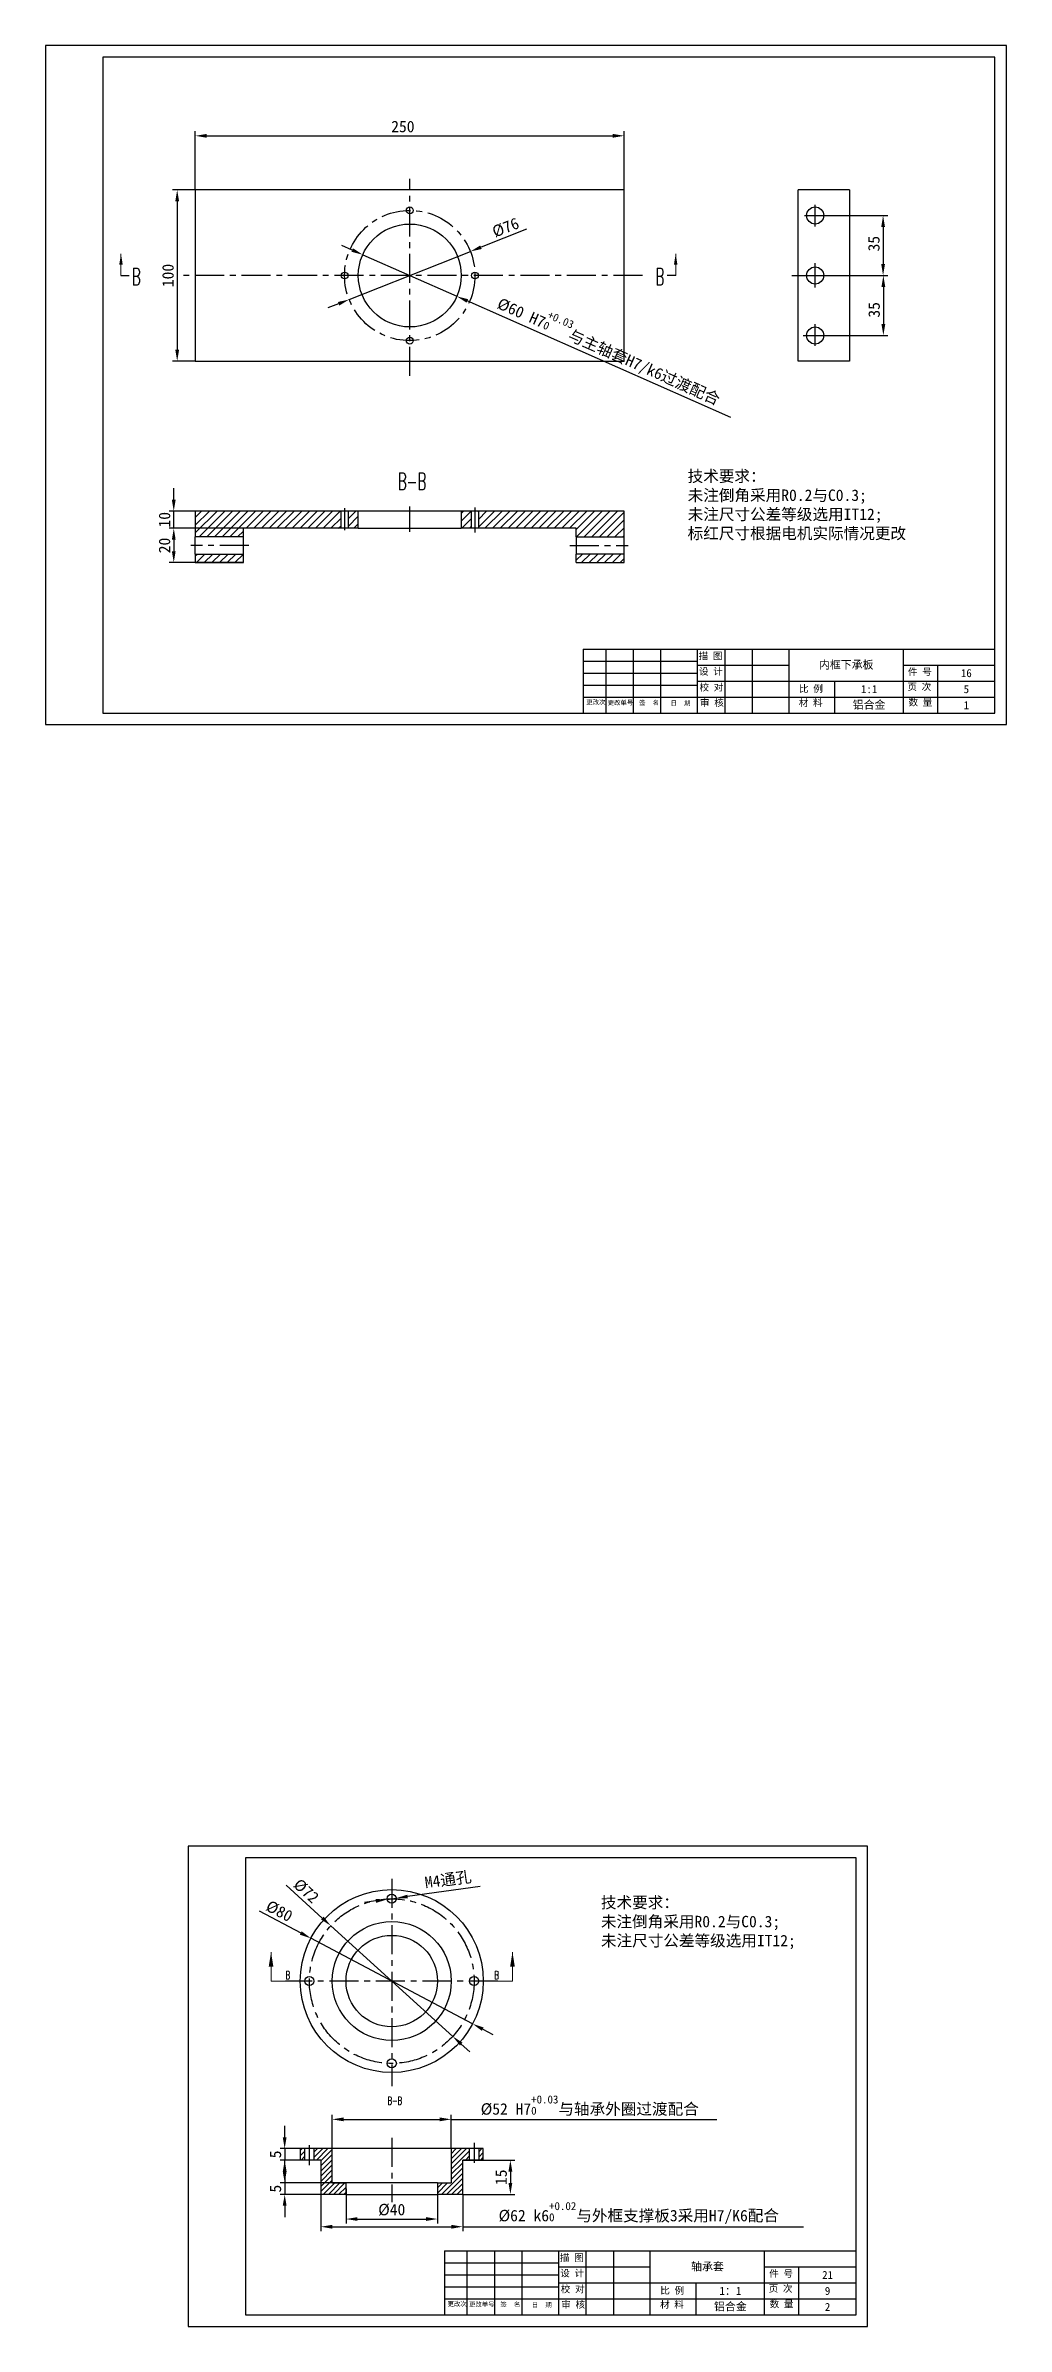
# Model space of a CAD drawing. Header units: millimetres. Extents: x -473 to 6267, y 319 to 3284.
# Drawn here: x 4121 to 4541, y 1104 to 2102 of the extents above; entities that cross this region are included whole.
import ezdxf

# ---------------------------------------------------------------- set-up
doc = ezdxf.new("R2010")
doc.units = ezdxf.units.MM
doc.linetypes.add('CENTERX2', pattern=[20.32, 12.7, -2.54, 2.54, -2.54])
for name, color, linetype in [('10', 7, 'Continuous'), ('SLD-0', 7, 'Continuous'), ('轮廓实线层', 170, 'Continuous')]:
    doc.layers.add(name, color=color, linetype=linetype)
for name, color, linetype, lineweight in [('3mm', 7, 'Continuous', 30), ('中心线层', 1, 'CENTERX2', 25), ('标题栏', 7, 'Continuous', 25)]:
    doc.layers.add(name, color=color, linetype=linetype, lineweight=lineweight)
doc.styles.add('SLDTEXTSTYLE3', font='TXT', dxfattribs={"width": 0.62, "bigfont": 'bigfont'})
doc.styles.add('SLDTEXTSTYLE4', font='TXT', dxfattribs={"width": 0.566667, "bigfont": 'bigfont'})
doc.dimstyles.new('a3', dxfattribs={"dimtxt": 5, "dimasz": 5, "dimexe": 2, "dimexo": 0, "dimgap": 1.524, "dimtad": 1, "dimdec": 1, "dimzin": 0, "dimtxsty": 'Standard', "dimcen": 2.5, "dimazin": 0, "dimtp": 0.21, "dimtfac": 1, "dimtdec": 1, "dimtmove": 0, "dimatfit": 3, "dimfxl": 1, "dimtzin": 0, "dimarcsym": 0})

# ---------------------------------------------------------------- blocks, each defined once
blk = doc.blocks.new('*D85')
at = {"layer": 'Defpoints', "color": 0, "transparency": 16777216}
for p in [(4374.43, 2062.38), (4186.93, 2038.78), (4374.43, 2038.78)]:
    blk.add_point(p, dxfattribs=at)
at = {"layer": '轮廓实线层', "color": 0, "lineweight": -2, "transparency": 16777216}
for p, q in [((4186.93, 2038.78), (4186.93, 2064.38)), ((4191.93, 2062.38), (4369.43, 2062.38)), ((4374.43, 2038.78), (4374.43, 2064.38))]:
    blk.add_line(p, q, dxfattribs=at)
at = {"layer": '轮廓实线层', "color": 0, "transparency": 16777216}
for points in [[(4191.93, 2063.22), (4191.93, 2061.55), (4186.93, 2062.38)], [(4369.43, 2063.22), (4369.43, 2061.55), (4374.43, 2062.38)]]:
    blk.add_solid(points, dxfattribs=at)
at = {"layer": '轮廓实线层', "color": 0, "lineweight": -3, "transparency": 16777216, "insert": (4277.66, 2066.41), "char_height": 5, "attachment_point": 5}
blk.add_mtext('250', dxfattribs=at)
blk = doc.blocks.new('*D86')
at = {"layer": 'Defpoints', "color": 0, "transparency": 16777216}
for p in [(4186.93, 2038.78), (4179.01, 1963.78), (4186.93, 1963.78)]:
    blk.add_point(p, dxfattribs=at)
at = {"layer": '轮廓实线层', "color": 0, "lineweight": -2, "transparency": 16777216}
for p, q in [((4186.93, 2038.78), (4177.01, 2038.78)), ((4179.01, 2033.78), (4179.01, 1968.78)), ((4186.93, 1963.78), (4177.01, 1963.78))]:
    blk.add_line(p, q, dxfattribs=at)
at = {"layer": '轮廓实线层', "color": 0, "transparency": 16777216}
for points in [[(4178.18, 2033.78), (4179.84, 2033.78), (4179.01, 2038.78)], [(4178.18, 1968.78), (4179.84, 1968.78), (4179.01, 1963.78)]]:
    blk.add_solid(points, dxfattribs=at)
at = {"layer": '轮廓实线层', "color": 0, "lineweight": -3, "transparency": 16777216, "insert": (4174.99, 2001.28), "char_height": 5, "attachment_point": 5, "rotation": 90}
blk.add_mtext('100', dxfattribs=at)
blk = doc.blocks.new('*D87')
at = {"layer": 'Defpoints', "color": 0, "transparency": 16777216}
for p in [(4260.11, 2010.39), (4301.26, 1992.18)]:
    blk.add_point(p, dxfattribs=at)
at = {"layer": '轮廓实线层', "color": 0, "lineweight": -2, "transparency": 16777216}
for p, q in [((4255.53, 2012.42), (4250.96, 2014.44)), ((4260.11, 2010.39), (4301.26, 1992.18)), ((4421.03, 1939.15), (4305.83, 1990.15))]:
    blk.add_line(p, q, dxfattribs=at)
at = {"layer": '轮廓实线层', "color": 0, "transparency": 16777216}
for points in [[(4255.87, 2013.18), (4255.2, 2011.65), (4260.11, 2010.39)], [(4306.16, 1990.91), (4305.49, 1989.39), (4301.26, 1992.18)]]:
    blk.add_solid(points, dxfattribs=at)
at = {"layer": '轮廓实线层', "color": 0, "lineweight": -3, "transparency": 16777216, "insert": (4368.14, 1969.11), "char_height": 5, "width": 141.1251, "attachment_point": 5, "rotation": 336.12126}
blk.add_mtext('%%C60 H7{\\H0.7x;\\S+0.03^ 0;\\fSimSun|b0|i0|c134|p54;\\H1.42857x;与主轴套H7/k6过渡配合}', dxfattribs=at)
blk = doc.blocks.new('*D88')
at = {"layer": 'Defpoints', "color": 0, "transparency": 16777216}
for p in [(4307.17, 2011.8), (4254.19, 1990.77)]:
    blk.add_point(p, dxfattribs=at)
at = {"layer": '轮廓实线层', "color": 0, "lineweight": -2, "transparency": 16777216}
for p, q in [((4331.69, 2021.53), (4311.82, 2013.64)), ((4254.19, 1990.77), (4307.17, 2011.8)), ((4249.54, 1988.93), (4244.9, 1987.08))]:
    blk.add_line(p, q, dxfattribs=at)
at = {"layer": '轮廓实线层', "color": 0, "transparency": 16777216}
for points in [[(4311.51, 2014.42), (4312.13, 2012.87), (4307.17, 2011.8)], [(4249.24, 1989.7), (4249.85, 1988.15), (4254.19, 1990.77)]]:
    blk.add_solid(points, dxfattribs=at)
at = {"layer": '轮廓实线层', "color": 0, "lineweight": -3, "transparency": 16777216, "insert": (4322.59, 2022.25), "char_height": 5, "attachment_point": 5, "rotation": 21.64963}
blk.add_mtext('%%C76', dxfattribs=at)
blk = doc.blocks.new('*D89')
at = {"layer": 'Defpoints', "color": 0, "transparency": 16777216}
for p in [(4457.91, 2027.53), (4457.91, 2001.28), (4487.61, 2001.28)]:
    blk.add_point(p, dxfattribs=at)
at = {"layer": '轮廓实线层', "color": 0, "lineweight": -2, "transparency": 16777216}
for p, q in [((4457.91, 2027.53), (4489.61, 2027.53)), ((4487.61, 2022.53), (4487.61, 2006.28)), ((4457.91, 2001.28), (4489.61, 2001.28))]:
    blk.add_line(p, q, dxfattribs=at)
at = {"layer": '轮廓实线层', "color": 0, "transparency": 16777216}
for points in [[(4486.78, 2022.53), (4488.44, 2022.53), (4487.61, 2027.53)], [(4486.78, 2006.28), (4488.44, 2006.28), (4487.61, 2001.28)]]:
    blk.add_solid(points, dxfattribs=at)
at = {"layer": '轮廓实线层', "color": 0, "lineweight": -3, "transparency": 16777216, "insert": (4483.59, 2015.21), "char_height": 5, "attachment_point": 5, "rotation": 90}
blk.add_mtext('35', dxfattribs=at)
blk = doc.blocks.new('*D90')
at = {"layer": 'Defpoints', "color": 0, "transparency": 16777216}
for p in [(4457.94, 2001.28), (4457.91, 1975.03), (4487.72, 1975.03)]:
    blk.add_point(p, dxfattribs=at)
at = {"layer": '轮廓实线层', "color": 0, "lineweight": -2, "transparency": 16777216}
for p, q in [((4457.94, 2001.28), (4489.72, 2001.28)), ((4487.72, 1996.28), (4487.72, 1980.03)), ((4457.91, 1975.03), (4489.72, 1975.03))]:
    blk.add_line(p, q, dxfattribs=at)
at = {"layer": '轮廓实线层', "color": 0, "transparency": 16777216}
for points in [[(4486.88, 1996.28), (4488.55, 1996.28), (4487.72, 2001.28)], [(4486.88, 1980.03), (4488.55, 1980.03), (4487.72, 1975.03)]]:
    blk.add_solid(points, dxfattribs=at)
at = {"layer": '轮廓实线层', "color": 0, "lineweight": -3, "transparency": 16777216, "insert": (4483.69, 1986.26), "char_height": 5, "attachment_point": 5, "rotation": 90}
blk.add_mtext('35', dxfattribs=at)
blk = doc.blocks.new('*D91')
at = {"layer": 'Defpoints', "color": 0, "transparency": 16777216}
for p in [(4177.5, 1898.2), (4186.93, 1898.2), (4207.93, 1890.7)]:
    blk.add_point(p, dxfattribs=at)
at = {"layer": '轮廓实线层', "color": 0, "lineweight": -2, "transparency": 16777216}
for p, q in [((4177.5, 1903.2), (4177.5, 1908.2)), ((4186.93, 1898.2), (4175.5, 1898.2)), ((4177.5, 1890.7), (4177.5, 1898.2)), ((4207.93, 1890.7), (4175.5, 1890.7)), ((4177.5, 1885.7), (4177.5, 1880.7))]:
    blk.add_line(p, q, dxfattribs=at)
at = {"layer": '轮廓实线层', "color": 0, "transparency": 16777216}
for points in [[(4176.67, 1903.2), (4178.33, 1903.2), (4177.5, 1898.2)], [(4176.67, 1885.7), (4178.33, 1885.7), (4177.5, 1890.7)]]:
    blk.add_solid(points, dxfattribs=at)
at = {"layer": '轮廓实线层', "color": 0, "lineweight": -3, "transparency": 16777216, "insert": (4173.48, 1894.45), "char_height": 5, "attachment_point": 5, "rotation": 90}
blk.add_mtext('10', dxfattribs=at)
blk = doc.blocks.new('*D92')
at = {"layer": 'Defpoints', "color": 0, "transparency": 16777216}
for p in [(4207.93, 1890.7), (4177.5, 1875.7), (4207.93, 1875.7)]:
    blk.add_point(p, dxfattribs=at)
at = {"layer": '轮廓实线层', "color": 0, "lineweight": -2, "transparency": 16777216}
for p, q in [((4207.93, 1890.7), (4175.5, 1890.7)), ((4177.5, 1885.7), (4177.5, 1880.7)), ((4207.93, 1875.7), (4175.5, 1875.7))]:
    blk.add_line(p, q, dxfattribs=at)
at = {"layer": '轮廓实线层', "color": 0, "transparency": 16777216}
for points in [[(4176.67, 1885.7), (4178.33, 1885.7), (4177.5, 1890.7)], [(4176.67, 1880.7), (4178.33, 1880.7), (4177.5, 1875.7)]]:
    blk.add_solid(points, dxfattribs=at)
at = {"layer": '轮廓实线层', "color": 0, "lineweight": -3, "transparency": 16777216, "insert": (4173.48, 1883.2), "char_height": 5, "attachment_point": 5, "rotation": 90}
blk.add_mtext('20', dxfattribs=at)
blk = doc.blocks.new('*D135')
at = {"layer": 'Defpoints', "color": 0, "transparency": 16777216}
for p in [(4246.15, 1279.47), (4299.47, 1231.08)]:
    blk.add_point(p, dxfattribs=at)
at = {"layer": '轮廓实线层', "color": 0, "lineweight": -2, "transparency": 16777216}
for p, q in [((4226.61, 1297.2), (4242.45, 1282.83)), ((4299.47, 1231.08), (4246.15, 1279.47)), ((4303.17, 1227.72), (4306.87, 1224.36))]:
    blk.add_line(p, q, dxfattribs=at)
at = {"layer": '轮廓实线层', "color": 0, "transparency": 16777216}
for points in [[(4243.01, 1283.45), (4241.89, 1282.21), (4246.15, 1279.47)], [(4303.73, 1228.34), (4302.61, 1227.11), (4299.47, 1231.08)]]:
    blk.add_solid(points, dxfattribs=at)
at = {"layer": '轮廓实线层', "color": 0, "lineweight": -3, "transparency": 16777216, "insert": (4235.38, 1294.67), "char_height": 5, "attachment_point": 5, "rotation": 317.77733}
blk.add_mtext('%%C72', dxfattribs=at)
blk = doc.blocks.new('*D136')
at = {"layer": 'Defpoints', "color": 0, "transparency": 16777216}
for p in [(4237.45, 1273.98), (4308.17, 1236.57)]:
    blk.add_point(p, dxfattribs=at)
at = {"layer": '轮廓实线层', "color": 0, "lineweight": -2, "transparency": 16777216}
for p, q in [((4214.87, 1285.93), (4233.03, 1276.32)), ((4308.17, 1236.57), (4237.45, 1273.98)), ((4312.59, 1234.24), (4317.01, 1231.9))]:
    blk.add_line(p, q, dxfattribs=at)
at = {"layer": '轮廓实线层', "color": 0, "transparency": 16777216}
for points in [[(4233.42, 1277.05), (4232.64, 1275.58), (4237.45, 1273.98)], [(4312.97, 1234.97), (4312.2, 1233.5), (4308.17, 1236.57)]]:
    blk.add_solid(points, dxfattribs=at)
at = {"layer": '轮廓实线层', "color": 0, "lineweight": -3, "transparency": 16777216, "insert": (4223.62, 1285.85), "char_height": 5, "attachment_point": 5, "rotation": 332.12279}
blk.add_mtext('%%C80', dxfattribs=at)
blk = doc.blocks.new('*D137')
at = {"layer": 'Defpoints', "color": 0, "transparency": 16777216}
for p in [(4298.81, 1194.79), (4246.81, 1181.97), (4298.81, 1181.97)]:
    blk.add_point(p, dxfattribs=at)
at = {"layer": '轮廓实线层', "color": 0, "lineweight": -2, "transparency": 16777216}
for p, q in [((4246.81, 1181.97), (4246.81, 1196.79)), ((4251.81, 1194.79), (4293.81, 1194.79)), ((4298.81, 1181.97), (4298.81, 1196.79)), ((4298.81, 1194.79), (4414.91, 1194.79))]:
    blk.add_line(p, q, dxfattribs=at)
at = {"layer": '轮廓实线层', "color": 0, "transparency": 16777216}
for points in [[(4251.81, 1195.62), (4251.81, 1193.95), (4246.81, 1194.79)], [(4293.81, 1195.62), (4293.81, 1193.95), (4298.81, 1194.79)]]:
    blk.add_solid(points, dxfattribs=at)
at = {"layer": '轮廓实线层', "color": 0, "lineweight": -3, "transparency": 16777216, "insert": (4359.36, 1200.77), "char_height": 5, "width": 112.9481, "attachment_point": 5}
blk.add_mtext('%%C52 H7{\\H0.7x;\\S+0.03^ 0;\\fSimSun|b0|i0|c134|p54;\\H1.42857x;与轴承外圈过渡配合}', dxfattribs=at)
blk = doc.blocks.new('*D138')
at = {"layer": 'Defpoints', "color": 0, "transparency": 16777216}
for p in [(4252.81, 1164.47), (4292.81, 1164.47), (4292.81, 1151.19)]:
    blk.add_point(p, dxfattribs=at)
at = {"layer": '轮廓实线层', "color": 0, "lineweight": -2, "transparency": 16777216}
for p, q in [((4252.81, 1164.47), (4252.81, 1149.19)), ((4292.81, 1164.47), (4292.81, 1149.19)), ((4257.81, 1151.19), (4287.81, 1151.19))]:
    blk.add_line(p, q, dxfattribs=at)
at = {"layer": '轮廓实线层', "color": 0, "transparency": 16777216}
for points in [[(4257.81, 1152.02), (4257.81, 1150.36), (4252.81, 1151.19)], [(4287.81, 1152.02), (4287.81, 1150.36), (4292.81, 1151.19)]]:
    blk.add_solid(points, dxfattribs=at)
at = {"layer": '轮廓实线层', "color": 0, "lineweight": -3, "transparency": 16777216, "insert": (4272.81, 1155.22), "char_height": 5, "attachment_point": 5}
blk.add_mtext('%%C40', dxfattribs=at)
blk = doc.blocks.new('*D139')
at = {"layer": 'Defpoints', "color": 0, "transparency": 16777216}
for p in [(4232.81, 1181.97), (4226, 1176.97), (4232.81, 1176.97)]:
    blk.add_point(p, dxfattribs=at)
at = {"layer": '轮廓实线层', "color": 0, "lineweight": -2, "transparency": 16777216}
for p, q in [((4226, 1186.97), (4226, 1191.97)), ((4232.81, 1181.97), (4224, 1181.97)), ((4226, 1181.97), (4226, 1176.97)), ((4232.81, 1176.97), (4224, 1176.97)), ((4226, 1171.97), (4226, 1166.97))]:
    blk.add_line(p, q, dxfattribs=at)
at = {"layer": '轮廓实线层', "color": 0, "transparency": 16777216}
for points in [[(4225.16, 1186.97), (4226.83, 1186.97), (4226, 1181.97)], [(4225.16, 1171.97), (4226.83, 1171.97), (4226, 1176.97)]]:
    blk.add_solid(points, dxfattribs=at)
at = {"layer": '轮廓实线层', "color": 0, "lineweight": -3, "transparency": 16777216, "insert": (4221.97, 1179.47), "char_height": 5, "attachment_point": 5, "rotation": 90}
blk.add_mtext('5', dxfattribs=at)
blk = doc.blocks.new('*D140')
at = {"layer": 'Defpoints', "color": 0, "transparency": 16777216}
for p in [(4303.81, 1176.97), (4303.81, 1161.97), (4324.66, 1161.97)]:
    blk.add_point(p, dxfattribs=at)
at = {"layer": '轮廓实线层', "color": 0, "lineweight": -2, "transparency": 16777216}
for p, q in [((4303.81, 1176.97), (4326.66, 1176.97)), ((4324.66, 1171.97), (4324.66, 1166.97)), ((4303.81, 1161.97), (4326.66, 1161.97))]:
    blk.add_line(p, q, dxfattribs=at)
at = {"layer": '轮廓实线层', "color": 0, "transparency": 16777216}
for points in [[(4323.83, 1171.97), (4325.5, 1171.97), (4324.66, 1176.97)], [(4323.83, 1166.97), (4325.5, 1166.97), (4324.66, 1161.97)]]:
    blk.add_solid(points, dxfattribs=at)
at = {"layer": '轮廓实线层', "color": 0, "lineweight": -3, "transparency": 16777216, "insert": (4320.64, 1169.47), "char_height": 5, "attachment_point": 5, "rotation": 90}
blk.add_mtext('15', dxfattribs=at)
blk = doc.blocks.new('*D141')
at = {"layer": 'Defpoints', "color": 0, "transparency": 16777216}
for p in [(4226, 1161.97), (4252.81, 1166.97), (4252.81, 1161.97)]:
    blk.add_point(p, dxfattribs=at)
at = {"layer": '轮廓实线层', "color": 0, "lineweight": -2, "transparency": 16777216}
for p, q in [((4226, 1171.97), (4226, 1176.97)), ((4252.81, 1166.97), (4224, 1166.97)), ((4252.81, 1161.97), (4224, 1161.97)), ((4226, 1166.97), (4226, 1161.97)), ((4226, 1156.97), (4226, 1151.97))]:
    blk.add_line(p, q, dxfattribs=at)
at = {"layer": '轮廓实线层', "color": 0, "transparency": 16777216}
for points in [[(4225.16, 1171.97), (4226.83, 1171.97), (4226, 1166.97)], [(4225.16, 1156.97), (4226.83, 1156.97), (4226, 1161.97)]]:
    blk.add_solid(points, dxfattribs=at)
at = {"layer": '轮廓实线层', "color": 0, "lineweight": -3, "transparency": 16777216, "insert": (4221.97, 1164.47), "char_height": 5, "attachment_point": 5, "rotation": 90}
blk.add_mtext('5', dxfattribs=at)
blk = doc.blocks.new('*D142')
at = {"layer": 'Defpoints', "color": 0, "transparency": 16777216}
for p in [(4270.83, 1291), (4274.79, 1291.55)]:
    blk.add_point(p, dxfattribs=at)
at = {"layer": '轮廓实线层', "color": 0, "lineweight": -2, "transparency": 16777216}
for p, q in [((4265.87, 1290.32), (4260.92, 1289.64)), ((4270.83, 1291), (4274.79, 1291.55)), ((4311.49, 1296.6), (4279.74, 1292.23))]:
    blk.add_line(p, q, dxfattribs=at)
at = {"layer": '轮廓实线层', "color": 0, "transparency": 16777216}
for points in [[(4265.76, 1291.15), (4265.99, 1289.5), (4270.83, 1291)], [(4279.63, 1293.06), (4279.86, 1291.41), (4274.79, 1291.55)]]:
    blk.add_solid(points, dxfattribs=at)
at = {"layer": '轮廓实线层', "color": 0, "lineweight": -3, "transparency": 16777216, "insert": (4297.44, 1299.45), "char_height": 5, "attachment_point": 5, "rotation": 7.83412}
blk.add_mtext('M4{\\fSimSun|b0|i0|c134|p54;通孔}', dxfattribs=at)
blk = doc.blocks.new('*D17')
at = {"layer": 'Defpoints', "color": 0, "transparency": 16777216}
for p in [(4241.81, 1161.97), (4303.81, 1161.97), (4303.81, 1147.82)]:
    blk.add_point(p, dxfattribs=at)
at = {"layer": '轮廓实线层', "color": 0, "lineweight": -2, "transparency": 16777216}
for p, q in [((4241.81, 1161.97), (4241.81, 1145.82)), ((4303.81, 1161.97), (4303.81, 1145.82)), ((4246.81, 1147.82), (4298.81, 1147.82)), ((4303.81, 1147.82), (4452.78, 1147.82))]:
    blk.add_line(p, q, dxfattribs=at)
at = {"layer": '轮廓实线层', "color": 0, "transparency": 16777216}
for points in [[(4246.81, 1148.65), (4246.81, 1146.98), (4241.81, 1147.82)], [(4298.81, 1148.65), (4298.81, 1146.98), (4303.81, 1147.82)]]:
    blk.add_solid(points, dxfattribs=at)
at = {"layer": '轮廓实线层', "color": 0, "lineweight": -3, "transparency": 16777216, "insert": (4380.8, 1153.8), "char_height": 5, "width": 149.0621, "attachment_point": 5}
blk.add_mtext('%%C62 k6{\\H0.7x;\\S+0.02^ 0;\\fSimSun|b0|i0|c134|p54;\\H1.42857x;与外框支撑板}3{\\fSimSun|b0|i0|c134|p54;采用}H7{\\fSimSun|b0|i0|c134|p54;/K6配合}', dxfattribs=at)

msp = doc.modelspace()

# ---------------------------------------------------------------- hatches: boundary and pattern name
at = {"layer": '轮廓实线层', "lineweight": -3}
h = msp.add_hatch(dxfattribs=at)
h.set_pattern_fill('ANSI31', color=5, scale=0.75)
h.set_pattern_definition([(45, (4645.4142, 2953.3555), (-1.683798, 1.683798), [])])
h.paths.add_polyline_path([(4186.931, 1898.199), (4186.931, 1886.949), (4207.931, 1886.949), (4207.931, 1890.699), (4250.681, 1890.699), (4250.681, 1898.199)])
h.paths.add_polyline_path([(4186.931, 1879.449), (4186.931, 1875.699), (4207.931, 1875.699), (4207.931, 1879.449)])
h.paths.add_polyline_path([(4253.681, 1890.699), (4258.181, 1890.699), (4258.181, 1898.199), (4253.681, 1898.199)])
h.paths.add_polyline_path([(4307.681, 1890.699), (4307.681, 1898.199), (4303.181, 1898.199), (4303.181, 1890.699)])
h.paths.add_polyline_path([(4353.431, 1890.699), (4353.431, 1886.949), (4374.431, 1886.949), (4374.431, 1898.199), (4310.681, 1898.199), (4310.681, 1890.699)])
h.paths.add_polyline_path([(4353.431, 1879.449), (4353.431, 1875.699), (4374.431, 1875.699), (4374.431, 1879.449)])
h = msp.add_hatch(dxfattribs=at)
h.set_pattern_fill('ANSI31', color=5, scale=0.5)
h.set_pattern_definition([(45, (5591.9524, 3348.4844), (-1.122532, 1.122532), [])])
h.paths.add_polyline_path([(4234.807, 1181.97), (4232.807, 1181.97), (4232.807, 1176.97), (4234.807, 1176.97)])
h.paths.add_polyline_path([(4246.807, 1181.97), (4238.807, 1181.97), (4238.807, 1176.97), (4241.807, 1176.97), (4241.807, 1161.97), (4252.807, 1161.97), (4252.807, 1166.97), (4246.807, 1166.97)])
h.paths.add_polyline_path([(4298.807, 1166.97), (4292.807, 1166.97), (4292.807, 1161.97), (4303.807, 1161.97), (4303.807, 1176.97), (4306.807, 1176.97), (4306.807, 1181.97), (4298.807, 1181.97)])
h.paths.add_polyline_path([(4312.807, 1181.97), (4310.807, 1181.97), (4310.807, 1176.97), (4312.807, 1176.97)])

# ---------------------------------------------------------------- linework, layer by layer
at = {"color": 7, "linetype": 'Continuous', "lineweight": 18}
for p, q in [((4154.431, 2001.285), (4154.431, 2010.81)), ((4396.931, 2001.285), (4396.931, 2010.81)), ((4220.032, 1255.277), (4220.032, 1267.977)), ((4325.582, 1255.277), (4325.582, 1267.977))]:
    msp.add_line(p, q, dxfattribs=at)
at = {"lineweight": -3}
for p, q in [((4154.431, 2001.285), (4157.956, 2001.285)), ((4396.931, 2001.285), (4393.148, 2001.285))]:
    msp.add_line(p, q, dxfattribs=at)
for p, q in [((4536.492, 1809.837), (4536.492, 1837.837)), ((4356.492, 1809.837), (4536.492, 1809.837))]:
    msp.add_line(p, q)
at = {"color": 7, "lineweight": 18}
for p, q in [((4220.032, 1255.277), (4226.382, 1255.277)), ((4325.582, 1255.277), (4319.232, 1255.277))]:
    msp.add_line(p, q, dxfattribs=at)
at = {"color": 7, "linetype": 'Continuous', "lineweight": 18}
for points in [[(4154.431, 2010.81), (4153.669, 2006.047), (4155.193, 2006.047)], [(4396.931, 2010.81), (4396.169, 2006.047), (4397.693, 2006.047)], [(4220.032, 1267.977), (4219.016, 1261.627), (4221.048, 1261.627)], [(4325.582, 1267.977), (4324.566, 1261.627), (4326.598, 1261.627)]]:
    msp.add_solid(points, dxfattribs=at)
at = {"layer": '10'}
for points in [[(4121.492, 1804.837), (4541.492, 1804.837), (4541.492, 2101.837), (4121.492, 2101.837)], [(4183.829, 1104.235), (4480.829, 1104.235), (4480.829, 1314.235), (4183.829, 1314.235)]]:
    msp.add_lwpolyline(points, close=True, dxfattribs=at)
at = {"layer": '3mm', "color": 7, "linetype": 'Continuous', "lineweight": 30}
for p, q in [((4186.931, 2038.785), (4186.931, 1963.785)), ((4374.431, 2038.785), (4186.931, 2038.785)), ((4374.431, 1963.785), (4374.431, 2038.785)), ((4450.407, 1963.785), (4450.407, 2038.785)), ((4472.907, 2038.785), (4450.407, 2038.785)), ((4472.907, 2038.785), (4472.907, 1963.785)), ((4186.931, 1963.785), (4374.431, 1963.785)), ((4472.907, 1963.785), (4450.407, 1963.785))]:
    msp.add_line(p, q, dxfattribs=at)
at = {"layer": '3mm', "linetype": 'Continuous', "lineweight": 30}
for p, q in [((4186.931, 1898.199), (4186.931, 1886.949)), ((4250.681, 1898.199), (4186.931, 1898.199)), ((4250.681, 1890.699), (4250.681, 1898.199)), ((4253.681, 1898.199), (4250.681, 1898.199)), ((4253.681, 1898.199), (4253.681, 1890.699)), ((4258.181, 1898.199), (4253.681, 1898.199)), ((4258.181, 1890.699), (4258.181, 1898.199)), ((4303.181, 1898.199), (4258.181, 1898.199)), ((4303.181, 1898.199), (4303.181, 1890.699)), ((4307.681, 1898.199), (4303.181, 1898.199)), ((4307.681, 1890.699), (4307.681, 1898.199)), ((4310.681, 1898.199), (4307.681, 1898.199)), ((4310.681, 1898.199), (4310.681, 1890.699)), ((4374.431, 1898.199), (4310.681, 1898.199)), ((4374.431, 1886.949), (4374.431, 1898.199)), ((4186.931, 1879.449), (4186.931, 1886.949)), ((4207.931, 1886.949), (4186.931, 1886.949)), ((4207.931, 1886.949), (4207.931, 1890.699)), ((4250.681, 1890.699), (4207.931, 1890.699)), ((4207.931, 1879.449), (4207.931, 1886.949)), ((4253.681, 1890.699), (4250.681, 1890.699)), ((4258.181, 1890.699), (4253.681, 1890.699)), ((4258.181, 1890.699), (4303.181, 1890.699)), ((4307.681, 1890.699), (4303.181, 1890.699)), ((4310.681, 1890.699), (4307.681, 1890.699)), ((4353.431, 1890.699), (4310.681, 1890.699)), ((4353.431, 1886.949), (4353.431, 1890.699)), ((4353.431, 1886.949), (4374.431, 1886.949)), ((4353.431, 1886.949), (4353.431, 1879.449)), ((4374.431, 1879.449), (4374.431, 1886.949)), ((4186.931, 1879.449), (4207.931, 1879.449)), ((4186.931, 1879.449), (4186.931, 1875.699)), ((4186.931, 1875.699), (4207.931, 1875.699)), ((4207.931, 1875.699), (4207.931, 1879.449)), ((4374.431, 1879.449), (4353.431, 1879.449)), ((4353.431, 1875.699), (4353.431, 1879.449)), ((4353.431, 1875.699), (4374.431, 1875.699)), ((4374.431, 1875.699), (4374.431, 1879.449)), ((4232.807, 1181.97), (4232.807, 1176.97)), ((4234.807, 1181.97), (4232.807, 1181.97)), ((4234.807, 1176.97), (4234.807, 1181.97)), ((4238.807, 1181.97), (4234.807, 1181.97)), ((4238.807, 1181.97), (4238.807, 1176.97)), ((4246.807, 1181.97), (4238.807, 1181.97)), ((4246.807, 1166.97), (4246.807, 1181.97)), ((4298.807, 1181.97), (4246.807, 1181.97)), ((4298.807, 1181.97), (4298.807, 1166.97)), ((4306.807, 1181.97), (4298.807, 1181.97)), ((4306.807, 1176.97), (4306.807, 1181.97)), ((4310.807, 1181.97), (4306.807, 1181.97)), ((4310.807, 1181.97), (4310.807, 1176.97)), ((4312.807, 1181.97), (4310.807, 1181.97)), ((4312.807, 1176.97), (4312.807, 1181.97)), ((4234.807, 1176.97), (4232.807, 1176.97)), ((4238.807, 1176.97), (4234.807, 1176.97)), ((4241.807, 1176.97), (4238.807, 1176.97)), ((4241.807, 1176.97), (4241.807, 1161.97)), ((4303.807, 1161.97), (4303.807, 1176.97)), ((4306.807, 1176.97), (4303.807, 1176.97)), ((4310.807, 1176.97), (4306.807, 1176.97)), ((4312.807, 1176.97), (4310.807, 1176.97)), ((4252.807, 1161.97), (4241.807, 1161.97)), ((4246.807, 1166.97), (4252.807, 1166.97)), ((4292.807, 1166.97), (4252.807, 1166.97)), ((4252.807, 1161.97), (4252.807, 1166.97)), ((4252.807, 1161.97), (4292.807, 1161.97)), ((4292.807, 1166.97), (4292.807, 1161.97)), ((4292.807, 1166.97), (4298.807, 1166.97)), ((4303.807, 1161.97), (4292.807, 1161.97))]:
    msp.add_line(p, q, dxfattribs=at)
at = {"layer": '3mm'}
for p, q in [((4356.492, 1837.837), (4356.492, 1809.837)), ((4356.492, 1837.837), (4536.492, 1837.837)), ((4295.829, 1137.235), (4295.829, 1109.235)), ((4295.829, 1137.235), (4475.829, 1137.235))]:
    msp.add_line(p, q, dxfattribs=at)
for points in [[(4146.492, 1809.837), (4536.492, 1809.837), (4536.492, 2096.837), (4146.492, 2096.837)], [(4208.829, 1109.235), (4475.829, 1109.235), (4475.829, 1309.235), (4208.829, 1309.235)]]:
    msp.add_lwpolyline(points, close=True, dxfattribs=at)
at = {"layer": '3mm', "color": 7, "linetype": 'Continuous', "lineweight": 30}
for centre, radius in [((4280.681, 2029.785), 1.5), ((4457.907, 2027.535), 3.75), ((4280.681, 2001.285), 22.5), ((4252.181, 2001.285), 1.5), ((4309.181, 2001.285), 1.5), ((4457.907, 2001.285), 3.75), ((4457.907, 1975.035), 3.75), ((4280.681, 1972.785), 1.5), ((4272.807, 1291.277), 2), ((4236.807, 1255.277), 2)]:
    msp.add_circle(centre, radius, dxfattribs=at)
at = {"layer": '3mm'}
for centre, radius in [((4272.807, 1255.277), 40), ((4272.807, 1255.277), 26), ((4272.807, 1255.277), 20), ((4308.807, 1255.277), 2), ((4272.807, 1219.277), 2)]:
    msp.add_circle(centre, radius, dxfattribs=at)
at = {"layer": 'Defpoints'}
for p, q in [((4475.829, 1109.235), (4475.829, 1137.235)), ((4295.829, 1109.235), (4475.829, 1109.235))]:
    msp.add_line(p, q, dxfattribs=at)
at = {"layer": '中心线层', "lineweight": -3}
for p, q in [((4280.681, 1957.394), (4280.681, 2043.61)), ((4453.282, 2027.535), (4463.179, 2027.535)), ((4457.907, 2022.736), (4457.907, 2032.254)), ((4457.938, 1996.052), (4457.938, 2006.674)), ((4382.382, 2001.285), (4181.822, 2001.285)), ((4447.651, 2001.285), (4475.295, 2001.285)), ((4457.907, 1970.474), (4457.907, 1979.936)), ((4452.625, 1975.035), (4462.78, 1975.035)), ((4252.181, 1899.522), (4252.181, 1889.901)), ((4280.681, 1889.197), (4280.681, 1900.289)), ((4309.181, 1899.823), (4309.181, 1888.852)), ((4210.329, 1883.199), (4184.989, 1883.199)), ((4350.594, 1883.199), (4376.155, 1883.199)), ((4236.807, 1174.745), (4236.807, 1183.532)), ((4272.807, 1186.662), (4272.807, 1158.527)), ((4308.807, 1184.58), (4308.807, 1175.713))]:
    msp.add_line(p, q, dxfattribs=at)
at = {"layer": '中心线层'}
for p, q in [((4272.807, 1300.001), (4272.807, 1209.273)), ((4319.232, 1255.277), (4226.382, 1255.277))]:
    msp.add_line(p, q, dxfattribs=at)
at = {"layer": '中心线层', "lineweight": -3}
msp.add_circle((4280.681, 2001.285), 28.5, dxfattribs=at)
at = {"layer": '中心线层'}
msp.add_circle((4272.807, 1255.277), 36, dxfattribs=at)
at = {"layer": '标题栏'}
for p, q in [((4366.492, 1809.837), (4366.492, 1837.837)), ((4378.492, 1809.837), (4378.492, 1837.837)), ((4390.492, 1809.837), (4390.492, 1837.837)), ((4406.492, 1809.837), (4406.492, 1837.837)), ((4418.492, 1809.837), (4418.492, 1837.837)), ((4430.492, 1809.837), (4430.492, 1837.837)), ((4446.492, 1809.837), (4446.492, 1837.837)), ((4496.492, 1809.837), (4496.492, 1837.837)), ((4356.492, 1832.587), (4406.492, 1832.587)), ((4356.492, 1827.337), (4406.492, 1827.337)), ((4406.492, 1830.837), (4446.492, 1830.837)), ((4496.492, 1830.837), (4536.492, 1830.837)), ((4511.492, 1809.837), (4511.492, 1830.837)), ((4356.492, 1822.087), (4406.492, 1822.087)), ((4356.492, 1816.837), (4536.492, 1816.837)), ((4406.492, 1823.837), (4446.492, 1823.837)), ((4446.492, 1823.837), (4496.492, 1823.837)), ((4466.492, 1809.837), (4466.492, 1823.837)), ((4496.492, 1823.837), (4536.492, 1823.837)), ((4295.829, 1131.985), (4345.829, 1131.985)), ((4305.829, 1109.235), (4305.829, 1137.235)), ((4317.829, 1109.235), (4317.829, 1137.235)), ((4329.829, 1109.235), (4329.829, 1137.235)), ((4345.829, 1109.235), (4345.829, 1137.235)), ((4345.829, 1130.235), (4385.829, 1130.235)), ((4357.829, 1109.235), (4357.829, 1137.235)), ((4369.829, 1109.235), (4369.829, 1137.235)), ((4385.829, 1109.235), (4385.829, 1137.235)), ((4435.829, 1109.235), (4435.829, 1137.235)), ((4435.829, 1130.235), (4475.829, 1130.235)), ((4450.829, 1109.235), (4450.829, 1130.235)), ((4295.829, 1126.735), (4345.829, 1126.735)), ((4295.829, 1121.485), (4345.829, 1121.485)), ((4345.829, 1123.235), (4385.829, 1123.235)), ((4385.829, 1123.235), (4435.829, 1123.235)), ((4405.829, 1109.235), (4405.829, 1123.235)), ((4435.829, 1123.235), (4475.829, 1123.235)), ((4295.829, 1116.235), (4475.829, 1116.235))]:
    msp.add_line(p, q, dxfattribs=at)

# ---------------------------------------------------------------- texts
at = {"color": 7, "linetype": 'Continuous', "attachment_point": 1}
for insert, char_height, style in [((4159.194, 2004.531), 7.5, 'SLDTEXTSTYLE4'), ((4388.043, 2004.531), 7.5, 'SLDTEXTSTYLE4'), ((4226.382, 1259.609), 3.5, 'SLDTEXTSTYLE3'), ((4317.703, 1259.609), 3.5, 'SLDTEXTSTYLE3')]:
    msp.add_mtext('B', dxfattribs=dict(at, insert=insert, char_height=char_height, style=style))
at = {"insert": (4274.135, 1204.7), "char_height": 3.5, "attachment_point": 2, "style": 'SLDTEXTSTYLE3'}
msp.add_mtext('B-B', dxfattribs=at)
at = {"layer": '10', "insert": (4281.676, 1915.01), "char_height": 7.5, "attachment_point": 2, "style": 'SLDTEXTSTYLE4'}
msp.add_mtext('B-B', dxfattribs=at)
at = {"layer": 'SLD-0', "linetype": 'Continuous', "lineweight": -3}
for s, width, insert, char_height, attachment_point in [('{\\fSimSun|b0|i0|c134|p54;技术要求：\\P未注倒角采用R0.2与C0.3;\\P未注尺寸公差等级选用IT12;\\P标\\C1;红尺寸\\C256;根据\\C242;\\c2564301;电机实际情况\\C256;更改}', 122.83668, (4402.153, 1916.023), 5, 1), ('{\\fSimSun|b0|i0|c134|p54;内框下承板}', 50, (4471.492, 1830.837), 3.5, 5), ('16', 25, (4523.992, 1827.337), 3.5, 5), ('{\\fSimSun|b0|i0|c134|p54;铝合金}', 30, (4481.492, 1813.337), 3.5, 5), ('{\\fSimSun|b0|i0|c134|p54;1:1}', 30, (4481.492, 1820.337), 3.5, 5), ('5', 25, (4523.992, 1820.337), 3.5, 5), ('1', 25, (4523.992, 1813.337), 3.5, 5), ('{\\fSimSun|b0|i0|c134|p54;技术要求：\\P未注倒角采用R0.2与C0.3;\\P未注尺寸公差等级选用IT12;}', 122.83668, (4364.234, 1292.147), 5, 1)]:
    msp.add_mtext_dynamic_manual_height_columns(s, width=width, gutter_width=17.5, heights=[0], dxfattribs=dict(at, insert=insert, char_height=char_height, attachment_point=attachment_point))
at = {"layer": '标题栏', "attachment_point": 1}
for s, insert, char_height, width in [('{\\fSimSun|b0|i0|c134|p54; 描 图}', (4404.935, 1836.386), 3, 12.20894), ('{\\fSimSun|b0|i0|c134|p54;设 计}', (4407.115, 1829.63), 3, 11.99092), ('{\\fSimSun|b0|i0|c134|p54;件 号}', (4498.464, 1829.412), 3, 14.17108), ('{\\fSimSun|b0|i0|c134|p54;更改次}', (4357.847, 1815.684), 2, 9.37414), ('{\\fSimSun|b0|i0|c134|p54;更改单号}', (4367.218, 1815.466), 2, 12.42695), ('{\\fSimSun|b0|i0|c134|p54;签  名}', (4380.953, 1815.466), 2, 11.99092), ('{\\fSimSun|b0|i0|c134|p54;校 对}', (4407.333, 1822.657), 3, 11.99092), ('{\\fSimSun|b0|i0|c134|p54;审 核}', (4407.551, 1815.902), 3, 12.20893), ('{\\fSimSun|b0|i0|c134|p54;材 料}', (4450.719, 1815.902), 3, 18.09539), ('{\\fSimSun|b0|i0|c134|p54;比 例}', (4450.846, 1822.036), 3, 12.20893), ('{\\fSimSun|b0|i0|c134|p54;页 次}', (4498.246, 1822.875), 3, 14.60712), ('{\\fSimSun|b0|i0|c134|p54;数 量}', (4498.682, 1816.12), 3, 14.60712), ('{\\fSimSun|b0|i0|c134|p54;日  期}', (4394.688, 1815.248), 2, 16.13323), ('{\\fSimSun|b0|i0|c134|p54; 描 图}', (4344.273, 1135.784), 3, 12.20894), ('{\\fSimSun|b0|i0|c134|p54;设 计}', (4346.453, 1129.029), 3, 11.99092), ('{\\fSimSun|b0|i0|c134|p54;件 号}', (4437.802, 1128.811), 3, 14.17108), ('{\\fSimSun|b0|i0|c134|p54;校 对}', (4346.671, 1122.056), 3, 11.99092), ('{\\fSimSun|b0|i0|c134|p54;比 例}', (4390.183, 1121.435), 3, 12.20893), ('{\\fSimSun|b0|i0|c134|p54;页 次}', (4437.584, 1122.274), 3, 14.60712), ('{\\fSimSun|b0|i0|c134|p54;更改次}', (4297.185, 1115.083), 2, 9.37414), ('{\\fSimSun|b0|i0|c134|p54;更改单号}', (4306.556, 1114.865), 2, 12.42695), ('{\\fSimSun|b0|i0|c134|p54;签  名}', (4320.291, 1114.865), 2, 11.99092), ('{\\fSimSun|b0|i0|c134|p54;日  期}', (4334.026, 1114.647), 2, 16.13323), ('{\\fSimSun|b0|i0|c134|p54;审 核}', (4346.889, 1115.301), 3, 12.20893), ('{\\fSimSun|b0|i0|c134|p54;材 料}', (4390.056, 1115.301), 3, 18.09539), ('{\\fSimSun|b0|i0|c134|p54;数 量}', (4438.02, 1115.519), 3, 14.60712)]:
    msp.add_mtext(s, dxfattribs=dict(at, insert=insert, char_height=char_height, width=width))
at = {"layer": '标题栏', "linetype": 'Continuous', "lineweight": -3, "char_height": 3.5, "attachment_point": 5}
for s, width, insert in [('{\\fSimSun|b0|i0|c134|p54;轴承套}', 50, (4410.829, 1130.235)), ('21', 25, (4463.329, 1126.735)), ('{\\fSimSun|b0|i0|c134|p54;1：1}', 30, (4420.829, 1119.735)), ('9', 25, (4463.329, 1119.735)), ('{\\fSimSun|b0|i0|c134|p54;铝合金}', 30, (4420.829, 1112.735)), ('2', 25, (4463.329, 1112.735))]:
    msp.add_mtext_dynamic_manual_height_columns(s, width=width, gutter_width=17.5, heights=[0], dxfattribs=dict(at, insert=insert))

# ---------------------------------------------------------------- dimensions: what is measured, and where the dimension line sits
at = {"layer": '轮廓实线层', "lineweight": -3}
for base, p1, p2, text, picture, middle in [((4374.431, 2062.384), (4186.931, 2038.785), (4374.431, 2038.785), '250', '*D85', (4277.661, 2062.384)), ((4298.807, 1194.788), (4246.807, 1181.97), (4298.807, 1181.97), '%%C52 H7{\\H0.7x;\\S+0.03^ 0;\\fSimSun|b0|i0|c134|p54;\\H1.42857x;与轴承外圈过渡配合}', '*D137', (4359.357, 1194.788)), ((4303.807, 1147.817), (4241.807, 1161.97), (4303.807, 1161.97), '%%C62 k6{\\H0.7x;\\S+0.02^ 0;\\fSimSun|b0|i0|c134|p54;\\H1.42857x;与外框支撑板}3{\\fSimSun|b0|i0|c134|p54;采用}H7{\\fSimSun|b0|i0|c134|p54;/K6配合}', '*D17', (4380.795, 1147.817))]:
    dim = msp.add_linear_dim(base=base, p1=p1, p2=p2, text=text, dimstyle='a3', dxfattribs=at)
    dim.commit()
    dim.dimension.update_dxf_attribs({"geometry": picture, "text_midpoint": middle, "dimtype": 160})
for base, p1, p2, text, picture, middle in [((4179.01, 1963.785), (4186.931, 2038.785), (4186.931, 1963.785), '100', '*D86', (4179.01, 2001.285)), ((4487.61, 2001.285), (4457.907, 2027.535), (4457.907, 2001.285), '35', '*D89', (4487.61, 2015.213)), ((4487.718, 1975.035), (4457.938, 2001.285), (4457.907, 1975.035), '35', '*D90', (4487.718, 1986.257)), ((4177.501, 1898.199), (4207.931, 1890.699), (4186.931, 1898.199), '10', '*D91', (4177.501, 1894.449)), ((4177.501, 1875.699), (4207.931, 1890.699), (4207.931, 1875.699), '20', '*D92', (4177.501, 1883.199)), ((4225.995, 1176.97), (4232.807, 1181.97), (4232.807, 1176.97), '5', '*D139', (4225.995, 1179.47)), ((4225.995, 1161.97), (4252.807, 1166.97), (4252.807, 1161.97), '5', '*D141', (4225.995, 1164.47))]:
    dim = msp.add_linear_dim(base=base, p1=p1, p2=p2, angle=90, text=text, dimstyle='a3', dxfattribs=at)
    dim.commit()
    dim.dimension.update_dxf_attribs({"geometry": picture, "text_midpoint": middle, "dimtype": 160})
for p1, p2, text, picture, middle in [((4254.192, 1990.77), (4307.171, 2011.799), '%%C76', '*D88', (4322.594, 2022.25)), ((4260.107, 2010.393), (4301.255, 1992.177), '%%C60 H7{\\H0.7x;\\S+0.03^ 0;\\fSimSun|b0|i0|c134|p54;\\H1.42857x;与主轴套H7/k6过渡配合}', '*D87', (4368.139, 1969.112)), ((4299.467, 1231.085), (4246.148, 1279.47), '%%C72', '*D135', (4235.381, 1294.674)), ((4270.826, 1291.005), (4274.789, 1291.55), 'M4{\\fSimSun|b0|i0|c134|p54;通孔}', '*D142', (4298.09, 1294.756)), ((4308.165, 1236.574), (4237.449, 1273.98), '%%C80', '*D136', (4223.62, 1285.848))]:
    dim = msp.add_diameter_dim_2p(p1=p1, p2=p2, text=text, dimstyle='a3', dxfattribs=at)
    dim.commit()
    dim.dimension.update_dxf_attribs({"geometry": picture, "text_midpoint": middle})
dim = msp.add_linear_dim(base=(4324.662, 1161.97), p1=(4303.807, 1176.97), p2=(4303.807, 1161.97), angle=90, text='15', dimstyle='a3', dxfattribs=at)
dim.commit()
dim.dimension.update_dxf_attribs({"geometry": '*D140', "text_midpoint": (4320.638, 1169.47)})
dim = msp.add_linear_dim(base=(4292.807, 1151.191), p1=(4252.807, 1164.47), p2=(4292.807, 1164.47), text='%%C40', dimstyle='a3', dxfattribs=at)
dim.commit()
dim.dimension.update_dxf_attribs({"geometry": '*D138', "text_midpoint": (4272.807, 1155.215)})

doc.saveas('drawing.dxf')
